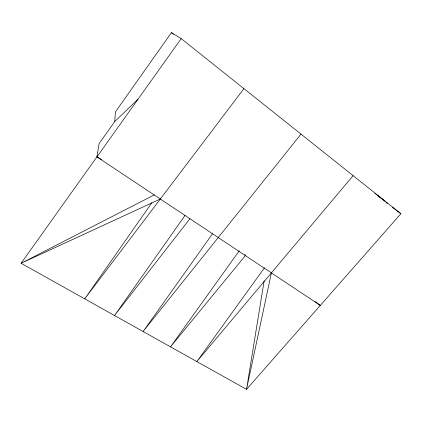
<?xml version="1.0" encoding="UTF-8"?>
<svg xmlns="http://www.w3.org/2000/svg" width="422" height="422" viewBox="0 0 422 422"><rect width="100%" height="100%" fill="white"/><g stroke="black" fill="none" stroke-linecap="round" stroke-linejoin="round"><path stroke-width="0.63" d="M315.102 301.461L320.298 305.428L96.933 156.868L99.123 143.57L114.789 121.483L115.391 111.962L171.427 32.642L181.196 38.639L400.9 213.722L246.527 389.358L21.1 263.275L181.196 38.639M264.151 280.809L246.527 389.358L271.383 272.892M151.883 202.708L84.711 298.855L243.942 88.641M185.052 215.394L114.515 315.519L189.926 218.717M212.498 233.767L143.09 331.502L301.002 134.112M239.216 250.837L170.509 346.842L245.377 255.595L244.823 254.461M264.483 267.759L196.852 361.575L353.114 175.642M114.789 121.483L137.925 99.349M154.378 194.843L21.1 263.275L160.323 199.026M96.933 156.868L101.496 159.479M374.815 193.292L383.456 199.822M386.098 202.502L387.132 203.288M392.275 207.186L400.9 213.722M171.427 32.642L173.489 34.282M377.395 195.391L385.107 201.531M386.13 202.349L387.159 203.167"/></g></svg>
